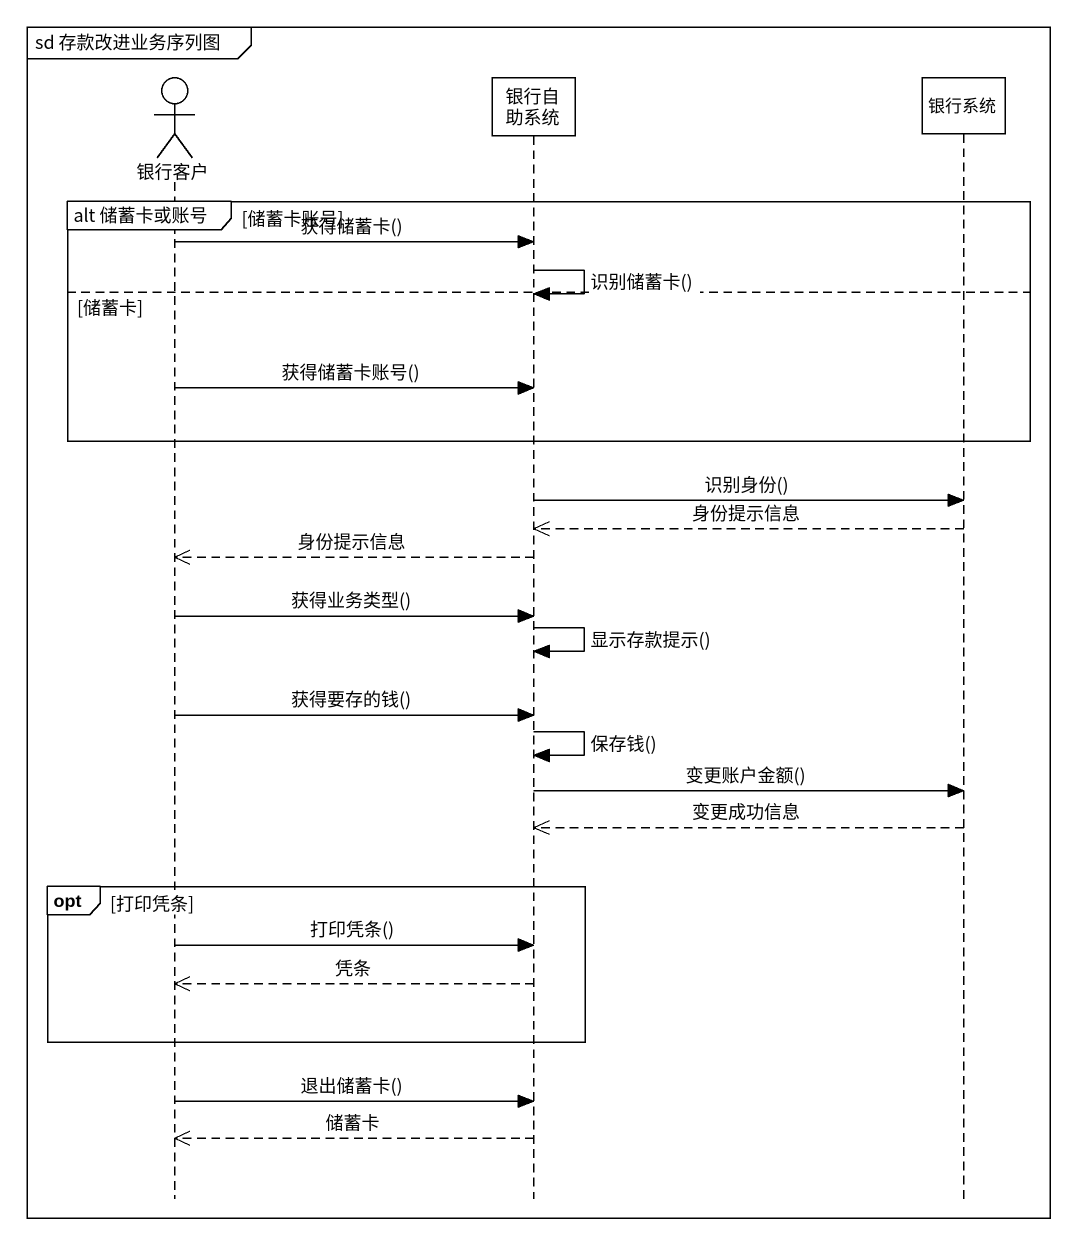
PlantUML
@startuml
mainframe sd 存款改进业务序列图
hide footbox
actor 银行客户
participant 银行自助系统
participant 银行系统

group alt 储蓄卡或账号 [储蓄卡账号]
  银行客户 -> 银行自助系统 : 获得储蓄卡()
  银行自助系统 -> 银行自助系统 : 识别储蓄卡()
else 储蓄卡
  银行客户 -> 银行自助系统 : 获得储蓄卡账号()
end
银行自助系统 -> 银行系统 : 识别身份()
银行系统 -->> 银行自助系统 : 身份提示信息
银行自助系统 -->> 银行客户 : 身份提示信息
银行客户 -> 银行自助系统 : 获得业务类型()
银行自助系统 -> 银行自助系统 : 显示存款提示()
银行客户 -> 银行自助系统 : 获得要存的钱()
银行自助系统 -> 银行自助系统 : 保存钱()
银行自助系统 -> 银行系统 : 变更账户金额()
银行系统 -->> 银行自助系统 : 变更成功信息
opt 打印凭条
  银行客户 -> 银行自助系统 : 打印凭条()
  银行自助系统 -->> 银行客户 : 凭条
end
银行客户 -> 银行自助系统 : 退出储蓄卡()
银行自助系统 -->> 银行客户 : 储蓄卡
@enduml
